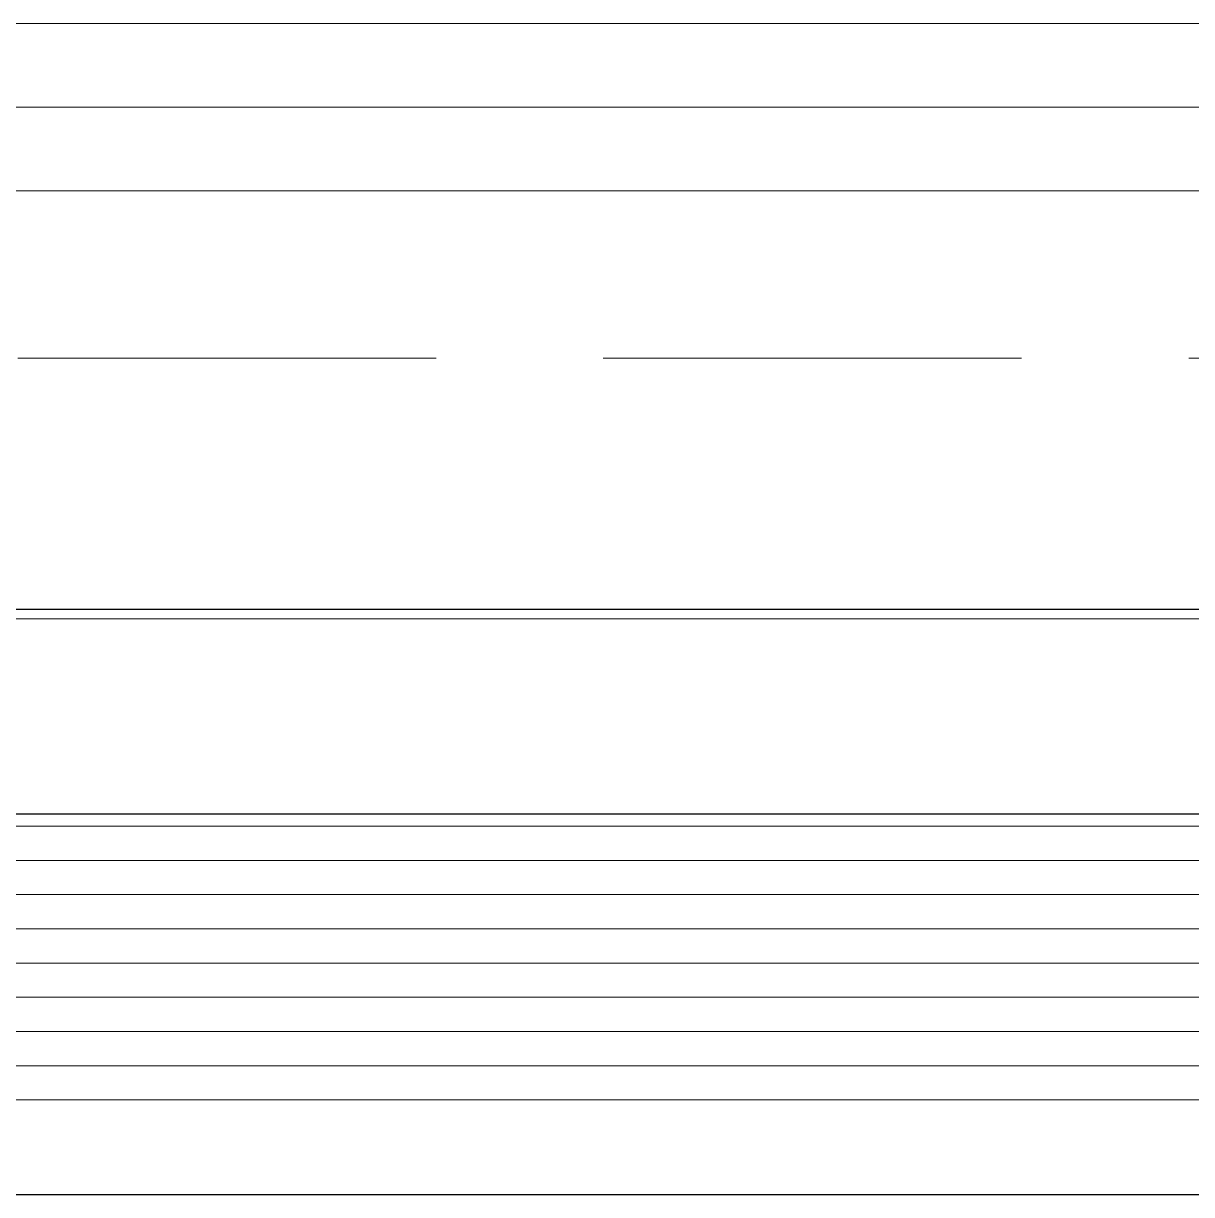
# Model space of a CAD drawing. Extents: x -518115 to 1124316, y -209821 to 1628073.
# Drawn here: x 859970 to 860668, y 363224 to 363924 of the extents above; entities that cross this region are included whole.
import ezdxf

# ---------------------------------------------------------------- set-up
doc = ezdxf.new("R2010")
doc.units = 0
doc.header["$LTSCALE"] = 1000
doc.header["$MEASUREMENT"] = 0
doc.linetypes.add('DASH', pattern=[0.35, 0.25, -0.1])
doc.linetypes.add('DOTE', pattern=[2.42, 2, -0.2, 0.02, -0.2])
for name, color, linetype, lineweight in [('DOTE', 19, 'DOTE', 9), ('平面-栏杆', 135, 'Continuous', 15), ('平面-看线', 45, 'Continuous', 15), ('平面-空调预留孔', 173, 'Continuous', 15)]:
    doc.layers.add(name, color=color, linetype=linetype, lineweight=lineweight)
doc.layers.add('看线', color=251, linetype='Continuous')

# ---------------------------------------------------------------- blocks, each defined once
blk = doc.blocks.new('gdgdgdrgdfsfs')
at = {"layer": '平面-空调预留孔'}
for p, q in [((703030.02, 763961.62), (701455.02, 763961.62)), ((703023.86, 763845.19), (701461.18, 763845.19)), ((703023.86, 763844.89), (701461.18, 763844.89)), ((703023.86, 763837.79), (701461.18, 763837.79)), ((703026.17, 763817.33), (701458.87, 763817.33)), ((703026.17, 763796.87), (701458.87, 763796.87)), ((703026.17, 763776.42), (701458.87, 763776.42)), ((703026.17, 763755.96), (701458.87, 763755.96)), ((703026.17, 763735.5), (701458.87, 763735.5)), ((703026.17, 763715.04), (701458.87, 763715.04)), ((703026.17, 763694.59), (701458.87, 763694.59)), ((703026.17, 763674.13), (701458.87, 763674.13))]:
    blk.add_line(p, q, dxfattribs=at)
blk = doc.blocks.new('GDGDGDSDA')
at = {"layer": 'DOTE', "linetype": 'DOTE', "ltscale": 0.3}
blk.add_line((471334.82, 361558.33), (417334.82, 361558.33), dxfattribs=at)

msp = doc.modelspace()

# ---------------------------------------------------------------- linework, layer by layer
at = {"layer": '平面-栏杆'}
for points in [[(861266.58, 363873.72), (856616.58, 363873.72)], [(861266.58, 363823.72), (856616.58, 363823.72)]]:
    msp.add_lwpolyline(points, dxfattribs=at)
at = {"layer": '平面-看线'}
msp.add_lwpolyline([(861266.58, 363923.72), (856616.58, 363923.72)], dxfattribs=at)
at = {"layer": '平面-看线', "linetype": 'DASH'}
msp.add_lwpolyline([(861266.58, 363723.72), (856616.58, 363723.73)], dxfattribs=at)
at = {"layer": '看线', "color": 202, "ltscale": 0.5}
for points in [[(856616.58, 363573.72), (861266.58, 363573.72)], [(859266.58, 363573.72), (859266.58, 363223.72), (861266.58, 363223.72), (861266.58, 363573.72)]]:
    msp.add_lwpolyline(points, dxfattribs=at)

# ---------------------------------------------------------------- block references
msp.add_blockref('GDGDGDSDA', (408581.76, 2265.39))
at = {"layer": '平面-空调预留孔', "xscale": -1}
msp.add_blockref('gdgdgdrgdfsfs', (1562509.1, -400393.83), dxfattribs=at)

doc.saveas('drawing.dxf')
